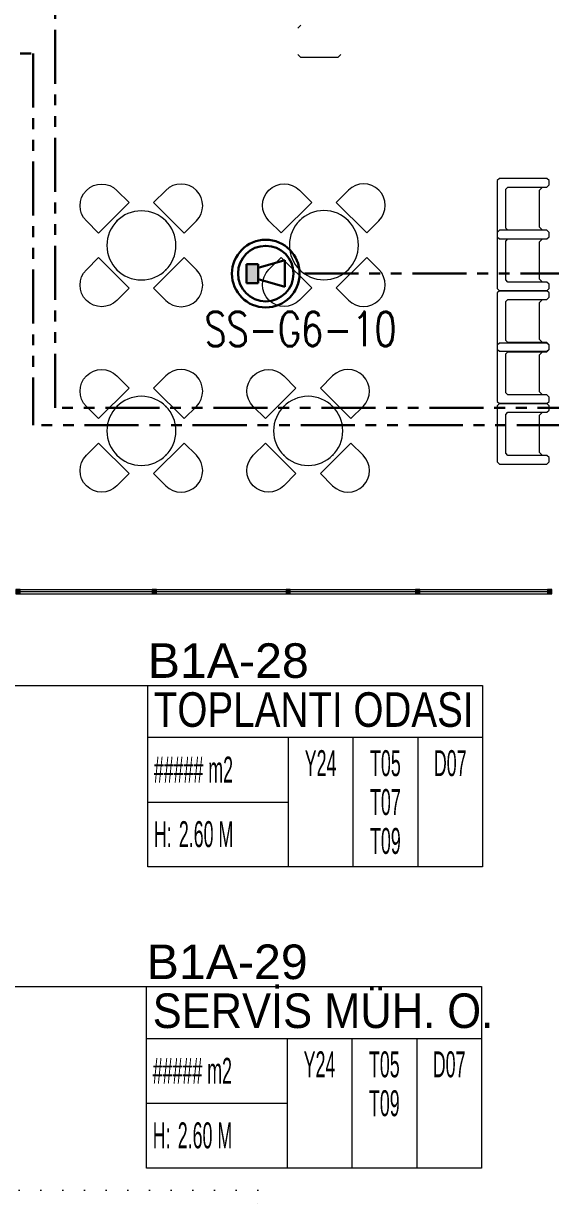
# Model space of a CAD drawing. Header units: metres. Extents: x -13545 to 152404, y -11890 to 28436.
# Drawn here: x 85791 to 86401, y 5682 to 7050 of the extents above; entities that cross this region are included whole.
import ezdxf
from ezdxf.enums import TextEntityAlignment as Align

# ---------------------------------------------------------------- set-up
doc = ezdxf.new("R2010")
doc.units = ezdxf.units.M
doc.header["$LTSCALE"] = 100
doc.header["$MEASUREMENT"] = 0
doc.linetypes.add('DOT2', pattern=[0.125, 0, -0.125])
doc.linetypes.add('PHANTOM2', pattern=[1.25, 0.625, -0.125, 0.125, -0.125, 0.125, -0.125])
doc.layers.get('0').update_dxf_attribs({"color": 9, "lineweight": 9})
for name, color, linetype, lineweight in [('05', 9, 'Continuous', 9), ('06D', 9, 'Continuous', 9), ('10', 9, 'Continuous', 9), ('15', 9, 'Continuous', 9), ('20', 9, 'DOT2', 9), ('21_mahal200', 9, 'Continuous', 9), ('E-3W ACİL ANONS İÇİN HOPARLÖR (GÖMME) (YANGINA DAYANIKLI)', 7, 'Continuous', 30), ('E-KABLO', 7, 'Continuous', 30), ('E-YAZI', 7, 'Continuous', 30)]:
    doc.layers.add(name, color=color, linetype=linetype, lineweight=lineweight)
doc.styles.add('Arial', font='arial.ttf', dxfattribs={"height": 2.5})
doc.styles.add('ILGAZ', font='txttw.shx')
doc.styles.add('MuuM_TEXT-STANDART', font='ARIALN.TTF')
doc.dimstyles.new('MuuM_DIM200', dxfattribs={"dimscale": 20, "dimtxt": 2, "dimasz": 1, "dimexe": 1, "dimexo": 1, "dimgap": 1, "dimtad": 1, "dimdec": 1, "dimrnd": 0.5, "dimdsep": 46, "dimtxsty": 'MuuM_TEXT-STANDART', "dimblk": 'ARCHTICK', "dimcen": 0, "dimdle": 0.15, "dimclrd": 256, "dimclre": 256, "dimclrt": 256, "dimadec": 0, "dimazin": 0, "dimtfac": 5, "dimtdec": 1, "dimtix": 1, "dimtmove": 2, "dimatfit": 3, "dimldrblk": 'DOT', "dimfxl": 3, "dimfxlon": 1, "dimtolj": 1, "dimlwd": -1, "dimlwe": -1, "dimarcsym": 0})

# ---------------------------------------------------------------- blocks, each defined once
blk = doc.blocks.new('100_3W ACİL ANONS İÇİN HOPARLÖR (GÖMME) (YANGINA DAYANIKLI)')
at = {"layer": 'E-3W ACİL ANONS İÇİN HOPARLÖR (GÖMME) (YANGINA DAYANIKLI)', "color": 4}
for p, q in [((-0.632, 0.474), (1.58, 1.106)), ((1.58, -1.106), (1.58, 1.106)), ((-1.58, -0.79), (-1.58, 0.79)), ((-1.58, 0.79), (-0.632, 0.79)), ((-0.632, 0.79), (-0.632, -0.79)), ((-0.632, -0.79), (-1.58, -0.79)), ((-0.632, -0.474), (1.58, -1.106))]:
    blk.add_line(p, q, dxfattribs=at)
at = {"layer": 'E-3W ACİL ANONS İÇİN HOPARLÖR (GÖMME) (YANGINA DAYANIKLI)', "color": 3}
for radius in [2.796, 2.296]:
    blk.add_circle((0, 0), radius, dxfattribs=at)
at = {"layer": 'E-3W ACİL ANONS İÇİN HOPARLÖR (GÖMME) (YANGINA DAYANIKLI)', "color": 4}
blk.add_solid([(-1.58, 0.79), (-0.632, 0.79), (-1.58, -0.79), (-0.632, -0.79)], dxfattribs=at)
blk = doc.blocks.new('_ArchTick')
at = {"color": 0, "linetype": 'ByBlock', "const_width": 0.15}
blk.add_lwpolyline([(-0.5, -0.5), (0.5, 0.5)], dxfattribs=at)
blk = doc.blocks.new('_Dot')
at = {"color": 0, "linetype": 'ByBlock', "lineweight": -2}
blk.add_line((-0.5, 0), (-1, 0), dxfattribs=at)
at = {"color": 0, "linetype": 'ByBlock', "const_width": 0.5}
blk.add_lwpolyline([(-0.25, 0, 1), (0.25, 0, 1)], format="xyb", close=True, dxfattribs=at)
blk = doc.blocks.new('0_roomno2')
blk.add_lwpolyline([(19.375, -10.5), (0, -10.5), (0, 0), (19.375, 0)], close=True)
for points in [[(0, -3), (19.375, -3)], [(8.125, -3), (8.125, -10.5)], [(11.875, -3), (11.875, -10.5)], [(15.625, -3), (15.625, -10.5)], [(0, -6.75), (8.125, -6.75)]]:
    blk.add_lwpolyline(points)
at = {"style": 'MuuM_TEXT-STANDART', "width": 0.6}
blk.add_text('H:', height=1.5, dxfattribs=at).set_placement((0.35, -8.608), align=Align.MIDDLE_LEFT)
at = {"style": 'Arial'}
blk.add_attdef('ODANO', (0, 1.17), '', height=2, dxfattribs=at)
blk.add_attdef('MEKANADI', text='', height=2, dxfattribs=at).set_placement((0.35, -3), align=Align.BOTTOM_LEFT)
at = {"style": 'MuuM_TEXT-STANDART', "width": 0.6}
for tag, p in [('YER01', (10, -4.5)), ('TAVAN01', (13.75, -4.5)), ('DUVAR01', (17.5, -4.5)), ('YER02', (10, -6.75)), ('TAVAN02', (13.75, -6.75)), ('DUVAR02', (17.5, -6.75)), ('YER03', (10, -9)), ('TAVAN03', (13.75, -9)), ('DUVAR03', (17.5, -9))]:
    blk.add_attdef(tag, text='', height=1.5, dxfattribs=at).set_placement(p, align=Align.MIDDLE_CENTER)
for tag, p in [('M2', (0.35, -4.875)), ('TEMIZTAVANYUKSEKLIGI', (1.8, -8.608))]:
    blk.add_attdef(tag, text='', height=1.5, dxfattribs=at).set_placement(p, align=Align.MIDDLE_LEFT)
blk = doc.blocks.new('prf-10x10')
blk.add_lwpolyline([(-5, -5), (5, -5), (5, 5), (-5, 5)], close=True)
at = {"color": 255}
blk.add_solid([(-5, -5), (5, -5), (-5, 5), (5, 5)], dxfattribs=at)
at = {"layer": '10'}
blk.add_point((0, 0), dxfattribs=at)
blk = doc.blocks.new('p-dog-ser-620')
at = {"layer": '06D'}
for points in [[(-620, 5), (-5, 5)], [(-620, 0), (-5, 0)]]:
    blk.add_lwpolyline(points, dxfattribs=at)
at = {"layer": '15'}
blk.add_lwpolyline([(-620, 2.5), (-5, 2.5)], dxfattribs=at)
at = {"layer": '10', "xscale": 0.5, "yscale": 0.5, "rotation": 90}
for p in [(-617.5, 2.5), (-460, 2.5), (-305, 2.5), (-155, 2.5), (-2.5, 2.5)]:
    blk.add_blockref('prf-10x10', p, dxfattribs=at)
blk = doc.blocks.new('p-sandalye-01')
blk.add_lwpolyline([(-5, -25), (-5, -25), (-25, -25, -1), (-25, 25), (-5, 25), (-5, 25)], format="xyb", close=True)
blk.add_point((0, 0.1))
blk = doc.blocks.new('gr-p-birim eleman yuv')
blk.add_circle((0, 0), 0.5)
blk = doc.blocks.new('p-masa-yuvarlak-4lü')
at = {"rotation": 270}
blk.add_blockref('p-sandalye-01', (0, 40), dxfattribs=at)
at = {"xscale": 80, "yscale": 80, "zscale": 80}
blk.add_blockref('gr-p-birim eleman yuv', (0, 0), dxfattribs=at)
blk.add_blockref('p-sandalye-01', (-40, 0))
at = {"xscale": -1}
blk.add_blockref('p-sandalye-01', (40, 0), dxfattribs=at)
at = {"xscale": -1, "rotation": 270}
blk.add_blockref('p-sandalye-01', (0, -40), dxfattribs=at)
blk = doc.blocks.new('1.Bod.Ara.Mimari Elk')
at = {"layer": '05'}
for p, q in [((1969.54, -1581.88), (1966, -1585.41)), ((1969.54, -1619.38), (1966, -1615.84)), ((2012.47, -1619.38), (1969.54, -1619.38)), ((2012.47, -1619.38), (2016, -1615.84)), ((2245.82, -1772.93), (2249.36, -1769.4)), ((2245.82, -1815.86), (2245.82, -1772.93)), ((2245.82, -1815.86), (2249.36, -1819.4)), ((2245.82, -1832.89), (2249.36, -1829.35)), ((2245.82, -1875.82), (2245.82, -1832.89)), ((2245.82, -1875.82), (2249.36, -1879.35)), ((2245.82, -1902.89), (2249.36, -1899.35)), ((2245.82, -1945.82), (2245.82, -1902.89)), ((2245.82, -1945.82), (2249.36, -1949.35)), ((2245.82, -1963.42), (2249.36, -1959.89)), ((2245.82, -2006.35), (2245.82, -1963.42)), ((2245.82, -2006.35), (2249.36, -2009.89)), ((2245.82, -2033.42), (2249.36, -2029.89)), ((2245.82, -2076.35), (2245.82, -2033.42)), ((2245.82, -2076.35), (2249.36, -2079.89))]:
    blk.add_line(p, q, dxfattribs=at)
for points in [[(2256.86, -1761.9), (2254.36, -1759.4), (2199.36, -1759.4), (2196.86, -1761.9), (2196.86, -1826.9), (2199.36, -1829.4), (2254.36, -1829.4), (2256.86, -1826.9), (2256.86, -1821.9), (2254.36, -1819.4), (2209.36, -1819.4), (2206.86, -1816.9), (2206.86, -1771.9), (2209.36, -1769.4), (2254.36, -1769.4), (2256.86, -1766.9)], [(2256.86, -1821.85), (2254.36, -1819.35), (2199.36, -1819.35), (2196.86, -1821.85), (2196.86, -1886.85), (2199.36, -1889.35), (2254.36, -1889.35), (2256.86, -1886.85), (2256.86, -1881.85), (2254.36, -1879.35), (2209.36, -1879.35), (2206.86, -1876.85), (2206.86, -1831.85), (2209.36, -1829.35), (2254.36, -1829.35), (2256.86, -1826.85)], [(2256.86, -1891.85), (2254.36, -1889.35), (2199.36, -1889.35), (2196.86, -1891.85), (2196.86, -1956.85), (2199.36, -1959.35), (2254.36, -1959.35), (2256.86, -1956.85), (2256.86, -1951.85), (2254.36, -1949.35), (2209.36, -1949.35), (2206.86, -1946.85), (2206.86, -1901.85), (2209.36, -1899.35), (2254.36, -1899.35), (2256.86, -1896.85)], [(2256.86, -1952.39), (2254.36, -1949.89), (2199.36, -1949.89), (2196.86, -1952.39), (2196.86, -2017.39), (2199.36, -2019.89), (2254.36, -2019.89), (2256.86, -2017.39), (2256.86, -2012.39), (2254.36, -2009.89), (2209.36, -2009.89), (2206.86, -2007.39), (2206.86, -1962.39), (2209.36, -1959.89), (2254.36, -1959.89), (2256.86, -1957.39)], [(2256.86, -2022.39), (2254.36, -2019.89), (2199.36, -2019.89), (2196.86, -2022.39), (2196.86, -2087.39), (2199.36, -2089.89), (2254.36, -2089.89), (2256.86, -2087.39), (2256.86, -2082.39), (2254.36, -2079.89), (2209.36, -2079.89), (2206.86, -2077.39), (2206.86, -2032.39), (2209.36, -2029.89), (2254.36, -2029.89), (2256.86, -2027.39)]]:
    blk.add_lwpolyline(points, close=True, dxfattribs=at)
at = {"layer": '20', "ltscale": 2}
for p, q in [((1920, -2930), (860, -2930)), ((1920, -5330), (1920, -2930))]:
    blk.add_line(p, q, dxfattribs=at)
at = {"layer": '05', "color": 1, "xscale": -1, "rotation": 315}
for p in [(1785.18, -1836.88), (1996.36, -1836.59), (1785.18, -2051.5), (1978.17, -2051.5)]:
    blk.add_blockref('p-masa-yuvarlak-4lü', p, dxfattribs=at)
at = {"layer": '10'}
blk.add_blockref('p-dog-ser-620', (2260, -2240), dxfattribs=at)
at = {"layer": '21_mahal200'}
ref = blk.add_blockref('0_roomno2', (1792.51, -2345.94), dxfattribs=dict(at, xscale=20, yscale=20, zscale=20))
ref.add_attrib('ODANO', 'B1A-28', (1792.51, -2337.29), dxfattribs={"layer": '0', "height": 40, "style": 'Arial'})
ref.add_attrib('MEKANADI', 'TOPLANTI ODASI', dxfattribs={"layer": '0', "height": 40, "style": 'Arial', "width": 0.8}).set_placement((1799.51, -2405.94), align=Align.BOTTOM_LEFT)
ref.add_attrib('M2', '##### m2', dxfattribs={"layer": '0', "height": 30, "style": 'MuuM_TEXT-STANDART', "width": 0.6}).set_placement((1799.51, -2443.44), align=Align.MIDDLE_LEFT)
ref.add_attrib('TEMIZTAVANYUKSEKLIGI', '2.60 M', dxfattribs={"layer": '0', "height": 30, "style": 'MuuM_TEXT-STANDART', "width": 0.6}).set_placement((1828.51, -2518.09), align=Align.MIDDLE_LEFT)
ref.add_attrib('YER01', 'Y24', dxfattribs={"layer": '0', "height": 30, "style": 'MuuM_TEXT-STANDART', "width": 0.6}).set_placement((1992.51, -2435.94), align=Align.MIDDLE_CENTER)
ref.add_attrib('TAVAN01', 'T05', dxfattribs={"layer": '0', "height": 30, "style": 'MuuM_TEXT-STANDART', "width": 0.6}).set_placement((2067.51, -2435.94), align=Align.MIDDLE_CENTER)
ref.add_attrib('DUVAR01', 'D07', dxfattribs={"layer": '0', "height": 30, "style": 'MuuM_TEXT-STANDART', "width": 0.6}).set_placement((2142.51, -2435.94), align=Align.MIDDLE_CENTER)
ref.add_attrib('TAVAN02', 'T07', dxfattribs={"layer": '0', "height": 30, "style": 'MuuM_TEXT-STANDART', "width": 0.6}).set_placement((2067.51, -2480.94), align=Align.MIDDLE_CENTER)
ref.add_attrib('TAVAN03', 'T09', dxfattribs={"layer": '0', "height": 30, "style": 'MuuM_TEXT-STANDART', "width": 0.6}).set_placement((2067.51, -2525.94), align=Align.MIDDLE_CENTER)
ref = blk.add_blockref('0_roomno2', (1791.26, -2694.43), dxfattribs=dict(at, xscale=20, yscale=20, zscale=20))
ref.add_attrib('ODANO', 'B1A-29', (1791.26, -2685.79), dxfattribs={"layer": '0', "height": 40, "style": 'Arial'})
ref.add_attrib('MEKANADI', 'SERVİS MÜH. O.', dxfattribs={"layer": '0', "height": 40, "style": 'Arial', "width": 0.9}).set_placement((1798.26, -2754.43), align=Align.BOTTOM_LEFT)
ref.add_attrib('M2', '##### m2', dxfattribs={"layer": '0', "height": 30, "style": 'MuuM_TEXT-STANDART', "width": 0.6}).set_placement((1798.26, -2791.93), align=Align.MIDDLE_LEFT)
ref.add_attrib('TEMIZTAVANYUKSEKLIGI', '2.60 M', dxfattribs={"layer": '0', "height": 30, "style": 'MuuM_TEXT-STANDART', "width": 0.6}).set_placement((1827.26, -2866.59), align=Align.MIDDLE_LEFT)
ref.add_attrib('YER01', 'Y24', dxfattribs={"layer": '0', "height": 30, "style": 'MuuM_TEXT-STANDART', "width": 0.6}).set_placement((1991.26, -2784.43), align=Align.MIDDLE_CENTER)
ref.add_attrib('TAVAN01', 'T05', dxfattribs={"layer": '0', "height": 30, "style": 'MuuM_TEXT-STANDART', "width": 0.6}).set_placement((2066.26, -2784.43), align=Align.MIDDLE_CENTER)
ref.add_attrib('DUVAR01', 'D07', dxfattribs={"layer": '0', "height": 30, "style": 'MuuM_TEXT-STANDART', "width": 0.6}).set_placement((2141.26, -2784.43), align=Align.MIDDLE_CENTER)
ref.add_attrib('TAVAN02', 'T09', dxfattribs={"layer": '0', "height": 30, "style": 'MuuM_TEXT-STANDART', "width": 0.6}).set_placement((2066.26, -2829.43), align=Align.MIDDLE_CENTER)
for points in [[(1491.79, -2345.94), (1792.51, -2345.94)], [(1491.79, -2694.43), (1792.51, -2694.43)]]:
    blk.add_leader(points, dimstyle='MuuM_DIM200', override={"dimasz": 1, "dimfxl": 10}, dxfattribs=at)

msp = doc.modelspace()

# ---------------------------------------------------------------- linework, layer by layer
at = {"layer": 'E-KABLO', "color": 6, "linetype": 'PHANTOM2'}
for p, q in [((85827.5, 6605.2), (85827.5, 7139.8)), ((85212.2, 7015.2), (85802.2, 7015.2)), ((85802.2, 7015.2), (85802.2, 6585.2)), ((88698.2, 6605.2), (85827.5, 6605.2)), ((88674.2, 6585.2), (85802.2, 6585.2))]:
    msp.add_line(p, q, dxfattribs=at)
at = {"layer": 'E-KABLO', "color": 5, "linetype": 'PHANTOM2'}
msp.add_line((86116, 6760.5), (86745, 6760.5), dxfattribs=at)

# ---------------------------------------------------------------- block references
msp.add_blockref('1.Bod.Ara.Mimari Elk', (84142.2, 8630))
at = {"layer": 'E-3W ACİL ANONS İÇİN HOPARLÖR (GÖMME) (YANGINA DAYANIKLI)', "xscale": 14, "yscale": 14, "zscale": 14}
msp.add_blockref('100_3W ACİL ANONS İÇİN HOPARLÖR (GÖMME) (YANGINA DAYANIKLI)', (86071.3, 6760.5), dxfattribs=at)

# ---------------------------------------------------------------- texts
at = {"layer": 'E-YAZI', "color": 3, "style": 'ILGAZ', "width": 0.75}
msp.add_text('SS-G6-10', height=40, dxfattribs=at).set_placement((86000.3, 6676.4))

doc.saveas('drawing.dxf')
